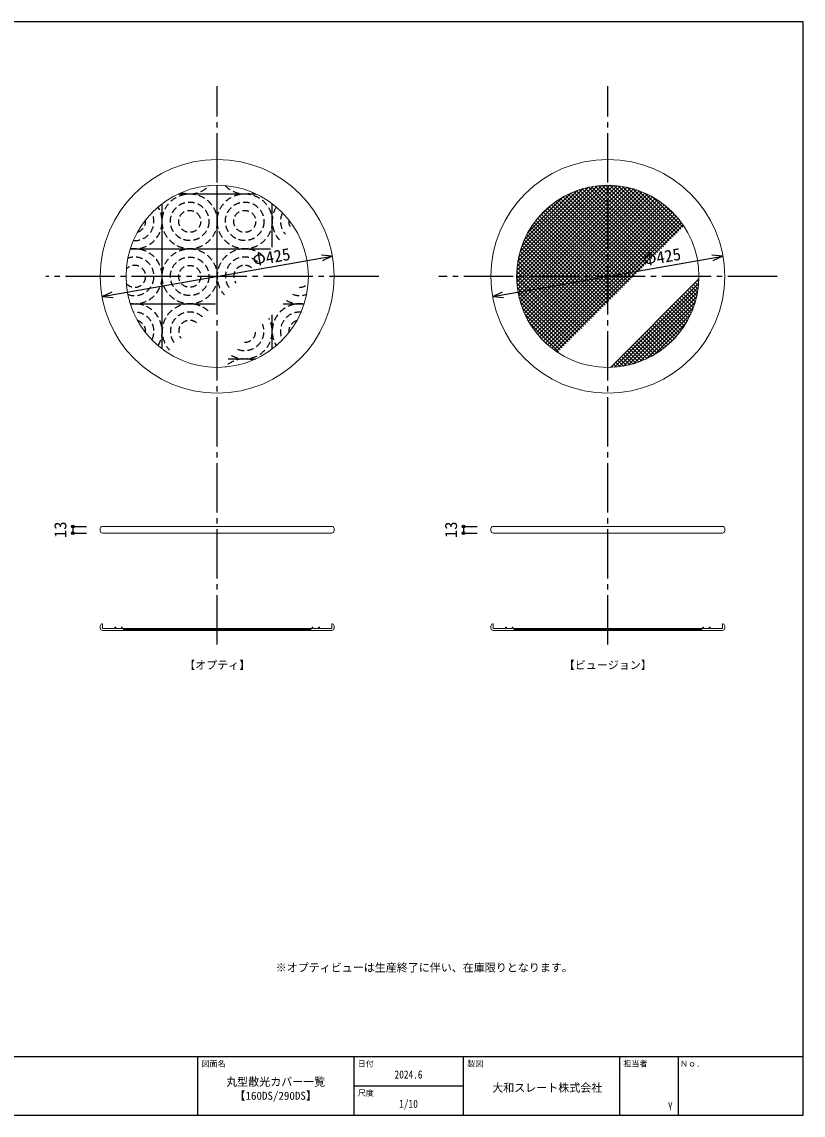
# Model space of a CAD drawing. Units: millimetres, scale not verified, with parts at other scales. Extents: x -1420 to 1420, y -994 to 994.
# Drawn here: x 0 to 1420, y -994 to 994 of the extents above; entities that cross this region are included whole.
import ezdxf
from ezdxf.enums import TextEntityAlignment as Align

# ---------------------------------------------------------------- set-up
doc = ezdxf.new("R2010")
doc.units = ezdxf.units.MM
doc.header["$LTSCALE"] = 10
doc.header["$PDMODE"] = 32
doc.header["$PDSIZE"] = 5
doc.linetypes.add('CHAIN2', pattern=[12, 9, -1, 1, -1])
doc.linetypes.add('DASHED1', pattern=[1.8, 1.2, -0.6])
for name, color, linetype in [('0-0_0', 7, 'Continuous'), ('1-1', 7, 'DASHED1'), ('1-2', 7, 'Continuous'), ('1-3', 7, 'Continuous'), ('1-F', 7, 'Continuous')]:
    doc.layers.add(name, color=color, linetype=linetype)
doc.layers.add('1-0', color=7, linetype='Continuous', lineweight=18)
doc.styles.add('ＭＳ ゴシック', font='')
doc.styles.get('ＭＳ ゴシック').set_extended_font_data('MS Gothic')

msp = doc.modelspace()

# ---------------------------------------------------------------- linework, layer by layer
at = {"layer": '0-0_0'}
for p, q in [((-1420, -887.5), (1420, -887.5)), ((319.47, -887.5), (319.47, -994)), ((603.47, -887.5), (603.47, -994)), ((802.27, -887.5), (802.27, -994)), ((1086.27, -887.5), (1086.27, -994)), ((1192.77, -887.5), (1192.77, -994)), ((603.47, -940.75), (802.27, -940.75))]:
    msp.add_line(p, q, dxfattribs=at)
msp.add_lwpolyline([(-1420, -994), (1420, -994), (1420, 994), (-1420, 994)], close=True, dxfattribs=at)
at = {"layer": '1-0'}
for p, q in [((142.5, 72.44), (142.5, 68.82)), ((145.84, 76.57), (145.62, 76.57)), ((145.62, 76.57), (355, 76.57)), ((146.82, 64.5), (186.99, 64.5)), ((186.99, 64.5), (523.01, 64.5)), ((564.38, 76.57), (355, 76.57)), ((523.01, 64.5), (563.18, 64.5)), ((564.38, 76.57), (564.16, 76.57)), ((567.5, 68.82), (567.5, 72.44)), ((852.5, 72.44), (852.5, 68.82)), ((855.84, 76.57), (855.62, 76.57)), ((855.62, 76.57), (1065, 76.57)), ((856.82, 64.5), (896.99, 64.5)), ((896.99, 64.5), (1233.01, 64.5)), ((1274.38, 76.57), (1065, 76.57)), ((1233.01, 64.5), (1273.18, 64.5)), ((1274.38, 76.57), (1274.16, 76.57)), ((1277.5, 68.82), (1277.5, 72.44)), ((142.5, -104.74), (142.5, -108.36)), ((145.84, -100.61), (145.62, -100.61)), ((146.52, -103.15), (146.33, -101.07)), ((146.52, -108.47), (146.52, -103.15)), ((146.82, -112.69), (186.99, -112.69)), ((169.11, -108.87), (146.92, -108.87)), ((180.84, -108.87), (170.61, -108.87)), ((180.86, -106.58), (180.84, -108.87)), ((182.23, -106.58), (180.86, -106.58)), ((182.25, -108.87), (182.23, -106.58)), ((184.82, -108.87), (182.25, -108.87)), ((184.86, -111.17), (184.82, -108.87)), ((184.82, -108.87), (525.18, -108.87)), ((189.31, -111.41), (185.12, -111.41)), ((185.46, -110.86), (185.46, -111.41)), ((185.46, -110.86), (524.54, -110.86)), ((185.46, -111.41), (524.54, -111.41)), ((186.99, -112.69), (523.01, -112.69)), ((189.31, -111.67), (189.31, -111.41)), ((189.31, -111.67), (520.69, -111.67)), ((520.69, -111.41), (520.69, -111.67)), ((524.88, -111.41), (520.69, -111.41)), ((523.01, -112.69), (563.18, -112.69)), ((524.54, -111.41), (524.54, -110.86)), ((525.18, -108.87), (525.14, -111.17)), ((527.75, -108.87), (525.18, -108.87)), ((527.77, -106.58), (527.75, -108.87)), ((529.14, -106.58), (527.77, -106.58)), ((529.16, -108.87), (529.14, -106.58)), ((539.39, -108.87), (529.16, -108.87)), ((539.43, -106.57), (540.85, -106.57)), ((540.85, -106.57), (540.89, -108.87)), ((563.08, -108.87), (540.89, -108.87)), ((563.67, -101.07), (563.48, -103.15)), ((563.48, -103.15), (563.48, -108.47)), ((564.38, -100.61), (564.16, -100.61)), ((567.5, -108.36), (567.5, -104.74)), ((852.5, -104.74), (852.5, -108.36)), ((855.84, -100.61), (855.62, -100.61)), ((856.52, -103.15), (856.33, -101.07)), ((856.52, -108.47), (856.52, -103.15)), ((856.82, -112.69), (896.99, -112.69)), ((879.11, -108.87), (856.92, -108.87)), ((890.84, -108.87), (880.61, -108.87)), ((890.86, -106.58), (890.84, -108.87)), ((892.23, -106.58), (890.86, -106.58)), ((892.25, -108.87), (892.23, -106.58)), ((894.82, -108.87), (892.25, -108.87)), ((894.86, -111.17), (894.82, -108.87)), ((894.82, -108.87), (1235.18, -108.87)), ((899.31, -111.41), (895.12, -111.41)), ((895.46, -110.86), (895.46, -111.41)), ((895.46, -110.86), (1234.54, -110.86)), ((895.46, -111.41), (1234.54, -111.41)), ((896.99, -112.69), (1233.01, -112.69)), ((899.31, -111.67), (899.31, -111.41)), ((899.31, -111.67), (1230.69, -111.67)), ((1230.69, -111.41), (1230.69, -111.67)), ((1234.88, -111.41), (1230.69, -111.41)), ((1233.01, -112.69), (1273.18, -112.69)), ((1234.54, -111.41), (1234.54, -110.86)), ((1235.18, -108.87), (1235.14, -111.17)), ((1237.75, -108.87), (1235.18, -108.87)), ((1237.77, -106.58), (1237.75, -108.87)), ((1239.14, -106.58), (1237.77, -106.58)), ((1239.16, -108.87), (1239.14, -106.58)), ((1249.39, -108.87), (1239.16, -108.87)), ((1249.43, -106.57), (1250.85, -106.57)), ((1250.85, -106.57), (1250.89, -108.87)), ((1273.08, -108.87), (1250.89, -108.87)), ((1273.67, -101.07), (1273.48, -103.15)), ((1273.48, -103.15), (1273.48, -108.47)), ((1274.38, -100.61), (1274.16, -100.61)), ((1277.5, -108.36), (1277.5, -104.74))]:
    msp.add_line(p, q, dxfattribs=at)
at = {"layer": '1-0', "color": 8}
for p, q in [((184.86, -111.17), (185.46, -111.17)), ((524.54, -111.17), (525.14, -111.17)), ((894.86, -111.17), (895.46, -111.17)), ((1234.54, -111.17), (1235.14, -111.17))]:
    msp.add_line(p, q, dxfattribs=at)
at = {"layer": '1-0'}
for points in [[(169.11, -108.87), (169.15, -106.57), (170.57, -106.57), (170.61, -108.87)], [(539.39, -108.87), (539.43, -106.57), (539.4, -106.57)], [(879.11, -108.87), (879.15, -106.57), (880.57, -106.57), (880.61, -108.87)], [(1249.39, -108.87), (1249.43, -106.57), (1249.4, -106.57)]]:
    msp.add_lwpolyline(points, dxfattribs=at)
for centre, radius in [((355, 531.26), 212.5), ((1065, 531.26), 212.5), ((355, 531.26), 165.69), ((1065, 531.26), 165.69)]:
    msp.add_circle(centre, radius, dxfattribs=at)
for centre, radius, start, end in [((146.82, 72.44), 4.32, 108.29152, 180), ((146.82, 68.82), 4.32, 180, 270), ((145.62, 76.06), 0.508, 90, 108.29152), ((563.18, 68.82), 4.32, 270, 0), ((564.38, 76.06), 0.508, 71.70848, 90), ((563.18, 72.44), 4.32, 0, 71.70848), ((856.82, 72.44), 4.32, 108.29152, 180), ((856.82, 68.82), 4.32, 180, 270), ((855.62, 76.06), 0.508, 90, 108.29152), ((1273.18, 68.82), 4.32, 270, 0), ((1274.38, 76.06), 0.508, 71.70848, 90), ((1273.18, 72.44), 4.32, 0, 71.70848), ((146.82, -104.74), 4.32, 108.29152, 180), ((146.82, -108.36), 4.32, 180, 270), ((145.62, -101.12), 0.508, 90, 108.29152), ((145.84, -101.11), 0.5, 5, 90), ((146.92, -108.47), 0.4, 180, 270), ((185.12, -111.16), 0.254, 181, 270), ((186.99, -109.51), 3.18, 270, 317.15636), ((523.01, -109.51), 3.18, 222.84364, 270), ((524.88, -111.16), 0.254, 270, 359), ((563.08, -108.47), 0.4, 270, 0), ((563.18, -108.36), 4.32, 270, 0), ((564.16, -101.11), 0.5, 90, 175), ((564.38, -101.12), 0.508, 71.70848, 90), ((563.18, -104.74), 4.32, 0, 71.70848), ((856.82, -104.74), 4.32, 108.29152, 180), ((856.82, -108.36), 4.32, 180, 270), ((855.62, -101.12), 0.508, 90, 108.29152), ((855.84, -101.11), 0.5, 5, 90), ((856.92, -108.47), 0.4, 180, 270), ((895.12, -111.16), 0.254, 181, 270), ((896.99, -109.51), 3.18, 270, 317.15636), ((1233.01, -109.51), 3.18, 222.84364, 270), ((1234.88, -111.16), 0.254, 270, 359), ((1273.08, -108.47), 0.4, 270, 0), ((1273.18, -108.36), 4.32, 270, 0), ((1274.16, -101.11), 0.5, 90, 175), ((1274.38, -101.12), 0.508, 71.70848, 90), ((1273.18, -104.74), 4.32, 0, 71.70848)]:
    msp.add_arc(centre, radius, start, end, dxfattribs=at)
at = {"layer": '1-1'}
for centre, radius in [((305, 631.26), 50), ((405, 631.26), 50), ((305, 631.26), 35), ((405, 631.26), 35), ((305, 631.26), 20), ((405, 631.26), 20), ((305, 531.26), 50), ((305, 531.26), 35), ((305, 531.26), 20)]:
    msp.add_circle(centre, radius, dxfattribs=at)
for centre, radius, start, end in [((305, 731.26), 50, 252.38103, 315.69146), ((405, 731.26), 50, 224.30854, 287.61897), ((205, 631.26), 50, 261.06304, 31.55683), ((505, 631.26), 50, 148.44317, 222.68232), ((205, 631.26), 35, 266.11964, 26.50023), ((505, 631.26), 35, 153.49977, 221.68809), ((205, 631.26), 20, 285.38379, 7.23607), ((505, 631.26), 20, 172.76393, 219.19747), ((205, 531.26), 50, 260.59331, 99.40669), ((405, 531.26), 50, 47.31768, 222.68232), ((205, 531.26), 35, 249.21171, 110.78829), ((405, 531.26), 35, 48.31191, 221.68809), ((205, 531.26), 20, 220.65881, 139.34119), ((405, 531.26), 20, 50.80253, 219.19747), ((505, 531.26), 20, 269.16277, 319.34119), ((505, 531.26), 35, 248.46032, 290.78829), ((205, 431.26), 50, 328.44317, 98.93696), ((305, 431.26), 50, 47.31768, 222.68232), ((505, 431.26), 50, 81.06304, 211.55683), ((505, 531.26), 50, 241.18142, 279.40669), ((205, 431.26), 35, 333.49977, 93.88036), ((305, 431.26), 35, 48.31191, 221.68809), ((505, 431.26), 35, 86.11964, 206.50023), ((205, 431.26), 20, 352.76393, 74.61621), ((305, 431.26), 20, 50.80253, 219.19747), ((405, 431.26), 50, 241.18142, 28.81858), ((405, 431.26), 35, 248.46032, 21.53968), ((505, 431.26), 20, 105.38379, 187.23607), ((405, 431.26), 20, 269.16277, 0.83723), ((405, 331.26), 50, 72.38103, 135.69146)]:
    msp.add_arc(centre, radius, start, end, dxfattribs=at)
at = {"layer": '1-2'}
for p, q in [((355, 484.12), (355, 696.94)), ((284.63, 681.26), (425.37, 681.26)), ((255, 399.15), (255, 663.36)), ((455, 584.12), (455, 663.36)), ((197.04, 581.26), (452.14, 581.26)), ((197.04, 481.26), (352.14, 481.26)), ((474.71, 481.26), (512.96, 481.26)), ((455, 399.15), (455, 461.55)), ((374.71, 381.26), (425.37, 381.26))]:
    msp.add_line(p, q, dxfattribs=at)
at = {"layer": '1-3'}
for p, q in [((899.35, 534.64), (1061.62, 696.91)), ((899.36, 527.57), (1068.68, 696.9)), ((899.65, 520.79), (1075.47, 696.61)), ((899.66, 542.02), (1054.23, 696.59)), ((900.19, 514.26), (1081.99, 696.07)), ((900.35, 549.78), (1046.47, 695.9)), ((1048.05, 696.07), (1162.5, 581.62)), ((1054.57, 696.61), (1166.04, 585.15)), ((1061.36, 696.9), (1169.57, 588.69)), ((1068.42, 696.91), (1173.11, 592.22)), ((1075.81, 696.59), (1176.64, 595.76)), ((1083.58, 695.9), (1180.18, 599.29)), ((900.96, 507.96), (1088.29, 695.3)), ((901.49, 557.99), (1038.27, 694.77)), ((901.94, 501.87), (1094.38, 694.32)), ((903.11, 495.98), (1100.28, 693.14)), ((903.16, 566.73), (1029.53, 693.1)), ((904.47, 490.26), (1106, 691.79)), ((905.52, 576.16), (1020.1, 690.74)), ((905.99, 484.71), (1111.55, 690.27)), ((907.67, 479.31), (1116.94, 688.59)), ((908.8, 586.52), (1009.74, 687.46)), ((909.5, 474.07), (1122.18, 686.76)), ((911.47, 468.97), (1127.28, 684.79)), ((913.46, 598.25), (998.01, 682.79)), ((913.58, 464.01), (1132.25, 682.68)), ((915.81, 459.18), (1137.08, 680.44)), ((918.18, 454.47), (1141.78, 678.08)), ((988.24, 678.09), (1123.61, 542.73)), ((992.95, 680.46), (1127.15, 546.26)), ((997.78, 682.69), (1130.68, 549.8)), ((1002.75, 684.8), (1134.22, 553.33)), ((1007.85, 686.77), (1137.75, 556.87)), ((1013.09, 688.6), (1141.29, 560.4)), ((1018.48, 690.28), (1144.82, 563.94)), ((1024.04, 691.8), (1148.36, 567.47)), ((1029.75, 693.15), (1151.89, 571.01)), ((1035.65, 694.32), (1155.43, 574.55)), ((1041.74, 695.3), (1158.97, 578.08)), ((1091.78, 694.76), (1183.71, 602.83)), ((1100.53, 693.09), (1187.25, 606.37)), ((1109.96, 690.72), (1190.78, 609.9)), ((1120.32, 687.43), (1194.32, 613.44)), ((1132.07, 682.76), (1197.86, 616.97)), ((920.55, 612.4), (983.85, 675.71)), ((920.67, 449.89), (1146.37, 675.59)), ((923.28, 445.43), (1150.83, 672.98)), ((926, 441.08), (1155.17, 670.25)), ((928.84, 436.85), (1159.41, 667.41)), ((931.79, 432.73), (1163.53, 664.46)), ((934.81, 633.74), (962.52, 661.44)), ((934.85, 428.72), (1167.54, 661.4)), ((938.02, 424.82), (1171.44, 658.23)), ((958.59, 658.25), (1098.86, 517.98)), ((962.49, 661.42), (1102.4, 521.51)), ((966.5, 664.48), (1105.93, 525.05)), ((970.62, 667.43), (1109.47, 528.58)), ((974.85, 670.27), (1113, 532.12)), ((979.2, 672.99), (1116.54, 535.65)), ((983.66, 675.6), (1120.07, 539.19)), ((1146.24, 675.66), (1201.39, 620.51)), ((1167.68, 661.28), (1195.03, 633.94)), ((937.43, 636.98), (1077.65, 496.76)), ((940.69, 640.79), (1081.18, 500.3)), ((941.3, 421.03), (1175.23, 654.95)), ((944.05, 644.5), (1084.72, 503.83)), ((944.69, 417.34), (1178.92, 651.57)), ((947.53, 648.1), (1088.25, 507.37)), ((948.18, 413.76), (1182.49, 648.08)), ((951.11, 651.59), (1091.79, 510.91)), ((951.78, 410.29), (1185.97, 644.48)), ((954.79, 654.97), (1095.33, 514.44)), ((955.49, 406.93), (1189.33, 640.77)), ((959.3, 403.67), (1192.59, 636.96)), ((925.49, 620.64), (1063.51, 482.62)), ((928.31, 624.89), (1067.04, 486.16)), ((931.24, 629.03), (1070.58, 489.69)), ((934.28, 633.06), (1074.11, 493.23)), ((963.22, 400.52), (1195.74, 633.04)), ((967.25, 397.48), (1198.78, 629.01)), ((971.39, 394.55), (1201.71, 624.86)), ((913.18, 597.6), (1045.83, 464.94)), ((915.39, 602.45), (1049.36, 468.48)), ((917.73, 607.18), (1052.9, 472.01)), ((920.2, 611.78), (1056.43, 475.55)), ((922.79, 616.27), (1059.97, 479.09)), ((905.7, 576.79), (1031.69, 450.8)), ((907.35, 582.21), (1035.22, 454.34)), ((909.15, 587.48), (1038.76, 457.87)), ((911.09, 592.61), (1042.29, 461.41)), ((901.74, 559.53), (1021.08, 440.2)), ((902.88, 565.46), (1024.61, 443.73)), ((904.2, 571.21), (1028.15, 447.27)), ((899.57, 540.49), (1010.47, 429.59)), ((900.07, 547.06), (1014.01, 433.12)), ((900.8, 553.4), (1017.54, 436.66)), ((899.33, 533.66), (1006.94, 426.05)), ((899.38, 526.54), (1003.4, 422.52)), ((899.76, 519.09), (999.87, 418.98)), ((1069.76, 365.64), (1230.62, 526.49)), ((1077.22, 366.02), (1230.23, 519.04)), ((1223.78, 520.33), (1229.82, 514.3)), ((1227.32, 523.87), (1230.36, 520.83)), ((900.53, 511.25), (996.33, 415.45)), ((901.75, 502.96), (992.79, 411.91)), ((1085.06, 366.79), (1229.47, 511.2)), ((1093.35, 368.01), (1228.24, 502.9)), ((1202.57, 499.12), (1222.34, 479.35)), ((1206.11, 502.66), (1224.02, 484.74)), ((1209.64, 506.19), (1225.54, 490.29)), ((1213.18, 509.73), (1226.89, 496.01)), ((1216.71, 513.26), (1228.07, 501.91)), ((1220.25, 516.8), (1229.05, 508)), ((903.53, 494.1), (989.26, 408.38)), ((906.04, 484.52), (985.72, 404.84)), ((1102.21, 369.8), (1226.45, 494.04)), ((1111.8, 372.32), (1223.94, 484.46)), ((1181.36, 477.91), (1209.35, 449.92)), ((1184.89, 481.44), (1211.83, 454.5)), ((1188.43, 484.98), (1214.2, 459.21)), ((1191.96, 488.51), (1216.44, 464.04)), ((1195.5, 492.05), (1218.55, 469)), ((1199.03, 495.59), (1220.52, 474.1)), ((909.54, 473.95), (982.19, 401.3)), ((914.54, 461.88), (978.65, 397.77)), ((1122.37, 375.82), (1220.44, 473.89)), ((1134.45, 380.83), (1215.43, 461.81)), ((1163.68, 460.23), (1195.16, 428.74)), ((1167.21, 463.77), (1198.23, 432.75)), ((1170.75, 467.3), (1201.18, 436.88)), ((1174.29, 470.84), (1204.01, 441.11)), ((1177.82, 474.37), (1206.74, 445.45)), ((922.32, 447.03), (975.12, 394.23)), ((1142.47, 439.02), (1174.54, 406.95)), ((1146, 442.55), (1178.24, 410.31)), ((1149.33, 388.64), (1207.62, 446.93)), ((1149.54, 446.09), (1181.84, 413.78)), ((1153.07, 449.62), (1185.33, 417.36)), ((1156.61, 453.16), (1188.72, 421.05)), ((1160.14, 456.69), (1192, 424.84)), ((941.73, 420.55), (954.3, 407.98)), ((1121.25, 417.8), (1150.01, 389.04)), ((1124.79, 421.34), (1154.38, 391.75)), ((1128.32, 424.87), (1158.63, 394.57)), ((1131.86, 428.41), (1162.77, 397.5)), ((1135.39, 431.95), (1166.8, 400.54)), ((1138.93, 435.48), (1170.72, 403.69)), ((1176.13, 408.37), (1187.89, 420.12)), ((1103.57, 400.13), (1126.35, 377.35)), ((1107.11, 403.66), (1131.34, 379.43)), ((1110.65, 407.2), (1136.2, 381.65)), ((1114.18, 410.73), (1140.92, 383.99)), ((1117.72, 414.27), (1145.53, 386.46)), ((1082.36, 378.91), (1093.27, 368)), ((1085.9, 382.45), (1099.21, 369.14)), ((1089.43, 385.98), (1104.96, 370.46)), ((1092.97, 389.52), (1110.54, 371.95)), ((1096.5, 393.05), (1115.96, 373.6)), ((1100.04, 396.59), (1121.23, 375.4)), ((1071.76, 368.31), (1074.23, 365.83)), ((1075.29, 371.84), (1080.81, 366.33)), ((1078.83, 375.38), (1087.15, 367.06))]:
    msp.add_line(p, q, dxfattribs=at)
at = {"layer": '1-F', "linetype": 'CHAIN2'}
for p, q in [((355, -138.37), (355, 877.16)), ((1065, -138.37), (1065, 877.16)), ((649.08, 531.26), (43.72, 531.26)), ((1373.05, 531.26), (757.8, 531.26))]:
    msp.add_line(p, q, dxfattribs=at)
at = {"layer": '1-F'}
for p, q in [((145.73, 494.36), (564.27, 568.16)), ((564.27, 568.16), (544.35, 569.9)), ((564.27, 568.16), (546.15, 559.7)), ((855.73, 494.36), (1274.27, 568.16)), ((1274.27, 568.16), (1254.35, 569.9)), ((1274.27, 568.16), (1256.15, 559.7)), ((145.73, 494.36), (163.85, 502.81)), ((855.73, 494.36), (873.85, 502.81)), ((145.73, 494.36), (165.65, 492.61)), ((855.73, 494.36), (875.65, 492.61)), ((92.5, 76.57), (92.5, 64.5)), ((92.5, 76.57), (117.5, 76.57)), ((92.5, 64.5), (117.5, 64.5)), ((802.5, 76.57), (802.5, 64.5)), ((802.5, 76.57), (827.5, 76.57)), ((802.5, 64.5), (827.5, 64.5))]:
    msp.add_line(p, q, dxfattribs=at)
for p in [(92.5, 76.57), (92.5, 64.5), (802.5, 76.57), (802.5, 64.5)]:
    msp.add_point(p, dxfattribs=at)

# ---------------------------------------------------------------- texts
at = {"layer": '0-0_0', "style": 'ＭＳ ゴシック'}
for s, height, p in [('※オプティビューは生産終了に伴い、在庫限りとなります。', 14.66, (461.47, -737.5)), ('図面名', 10.41, (326.57, -908.8)), ('日付', 10.41, (610.57, -908.8)), ('製図', 10.41, (809.37, -908.8)), ('担当者', 10.41, (1093.37, -908.78)), ('Ｎｏ.', 10.41, (1196.32, -908.8)), ('丸型散光カバー一覧', 14.66, (371.47, -945.18)), ('【160DS/290DS】', 14.66, (386.47, -970.52)), ('尺度', 10.41, (610.57, -962.05)), ('大和スレート株式会社', 14.66, (854.92, -956.05))]:
    msp.add_text(s, height=height, dxfattribs=at).set_placement(p, align=Align.BOTTOM_LEFT)
at = {"layer": '0-0_0', "style": 'ＭＳ ゴシック', "width": 0.85}
for s, p in [('2024.6', (677.37, -931.89)), ('1/10', (685.87, -985.07)), ('Y', (1174.32, -989.8))]:
    msp.add_text(s, height=14.66, dxfattribs=at).set_placement(p, align=Align.BOTTOM_LEFT)
at = {"layer": '1-F', "style": 'ＭＳ ゴシック'}
for s, rotation, p in [('Φ425', 10, (422.71, 543.19)), ('Φ425', 10, (1132.71, 543.19)), ('13', 90, (87.5, 55.54)), ('13', 90, (797.5, 55.54))]:
    msp.add_text(s, height=21.99, rotation=rotation, dxfattribs=at).set_placement(p, align=Align.BOTTOM_LEFT)
for s, p in [('【オプティ】', (295, -187.35)), ('【ビュージョン】', (985, -187.35))]:
    msp.add_text(s, height=14.66, dxfattribs=at).set_placement(p, align=Align.BOTTOM_LEFT)

doc.saveas('drawing.dxf')
